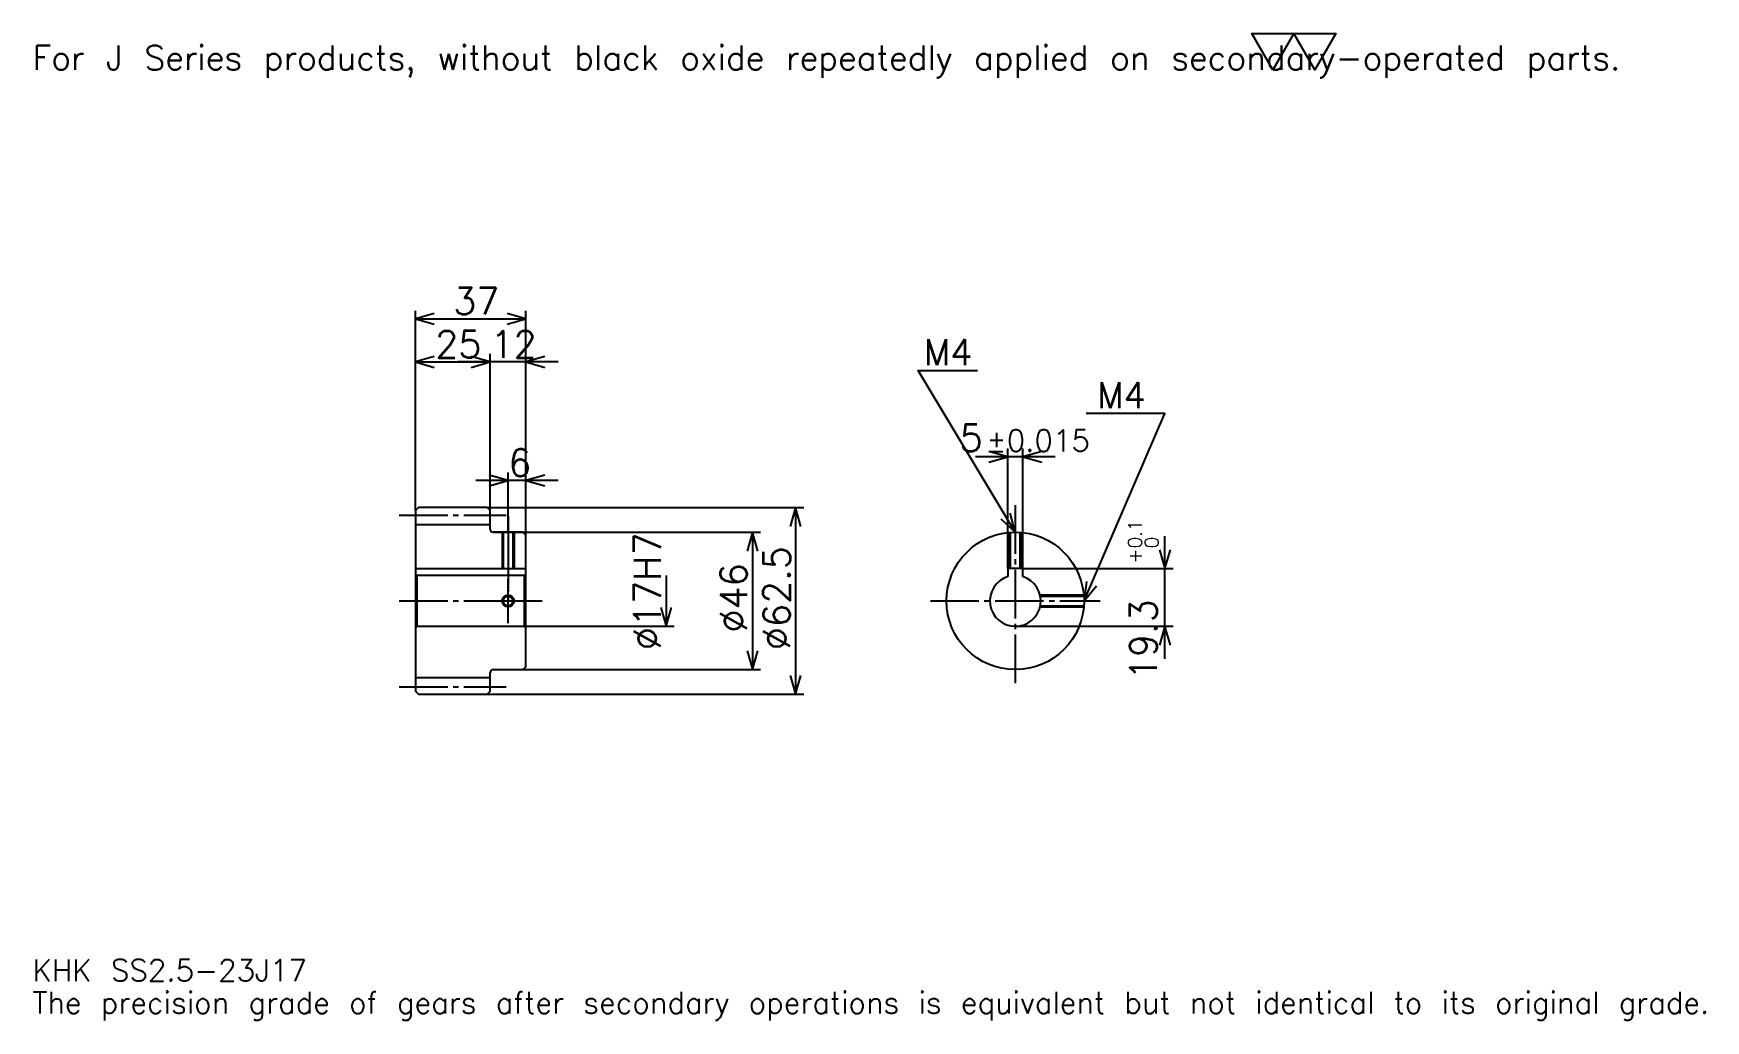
# Model space of a CAD drawing. Extents: x 18 to 578, y 7 to 337.
import ezdxf

# ---------------------------------------------------------------- set-up
doc = ezdxf.new("R2010")
doc.units = 0
doc.linetypes.add('DASHDOT', pattern=[21.652174, 16.23913, -1.804348, 1.804348, -1.804348])
doc.layers.get('0').update_dxf_attribs({"linetype": 'CONTINUOUS'})
doc.layers.add('DASHDOT', color=6, linetype='DASHDOT')
doc.styles.add('KANJI', font='TXT', dxfattribs={"bigfont": 'BIGFONT'})

msp = doc.modelspace()

# ---------------------------------------------------------------- linework, layer by layer
at = {"color": 5}
for p, q in [((146.152161, 178.304352), (146.152161, 244.163055)), ((146.152161, 241.456528), (183.152161, 241.456528)), ((183.152161, 178.304352), (183.152161, 244.163055)), ((171.152161, 178.304352), (171.152161, 229.728271)), ((146.152161, 227.021744), (171.152161, 227.021744)), ((193.978241, 227.021744), (160.32608, 227.021744)), ((344.391296, 157.854355), (344.391296, 198.021744)), ((349.391296, 157.854355), (349.391296, 198.021744)), ((360.217377, 195.315216), (333.565216, 195.315216)), ((193.978241, 187.326096), (166.32608, 187.326096)), ((177.152161, 178.304352), (177.152161, 190.032608)), ((146.152161, 177.304352), (146.152161, 178.304352)), ((170.152161, 178.304352), (183.152161, 178.304352)), ((171.152161, 177.304352), (171.152161, 178.304352)), ((177.152161, 170.054352), (177.152161, 178.304352)), ((177.152161, 170.054352), (177.152161, 178.304352)), ((183.152161, 178.304352), (276.07608, 178.304352)), ((183.152161, 169.054352), (183.152161, 178.304352)), ((273.369568, 178.304352), (273.369568, 115.804352)), ((172.152161, 170.054352), (183.152161, 170.054352)), ((183.152161, 170.054352), (261.641296, 170.054352)), ((258.934753, 170.054352), (258.934753, 124.054352)), ((396.956512, 127.728264), (396.956512, 168.680435)), ((349.391296, 157.854355), (399.663025, 157.854355)), ((230.065201, 155.554352), (230.065201, 138.554352)), ((183.152161, 138.554352), (232.771729, 138.554352)), ((346.891296, 138.554352), (399.663025, 138.554352)), ((172.152161, 124.054352), (183.152161, 124.054352)), ((183.152161, 124.054352), (261.641296, 124.054352)), ((170.152161, 115.804352), (183.152161, 115.804352)), ((183.152161, 115.804352), (276.07608, 115.804352))]:
    msp.add_line(p, q, dxfattribs=at)
at = {"color": 4}
for p, q in [((146.152161, 172.679352), (171.152161, 172.679352)), ((146.152161, 157.854355), (183.152161, 157.854355)), ((146.652161, 155.554352), (146.652161, 138.554352)), ((182.652161, 155.554352), (183.152161, 156.054352)), ((182.652161, 138.554352), (183.152161, 138.054352)), ((146.152161, 121.429352), (171.152161, 121.429352))]:
    msp.add_line(p, q, dxfattribs=at)
at = {"color": 7}
msp.add_lwpolyline([(433.043488, 324.782623), (426.006531, 336.980011), (454.154358, 336.980011), (447.117401, 324.782623), (440.080444, 336.980011), (433.043488, 324.782623)], dxfattribs=at)
at = {"color": 5}
for points in [[(152.467377, 243.260864), (146.152161, 241.456528), (152.467377, 239.652191)], [(176.836945, 239.652191), (183.152161, 241.456528), (176.836945, 243.260864)], [(152.467377, 228.82608), (146.152161, 227.021744), (152.467377, 225.217407)], [(164.836945, 225.217407), (171.152161, 227.021744), (164.836945, 228.82608)], [(164.836945, 225.217407), (171.152161, 227.021744), (164.836945, 228.82608)], [(189.467377, 228.82608), (183.152161, 227.021744), (189.467377, 225.217407)], [(346.891296, 170.054352), (314.413025, 224.184784), (334.260864, 224.184784)], [(369.891296, 147.054352), (396.956512, 209.75), (370.613037, 209.75)], [(338.07608, 193.510864), (344.391296, 195.315216), (338.07608, 197.119568)], [(355.706512, 197.119568), (349.391296, 195.315216), (355.706512, 193.510864)], [(170.836945, 185.521744), (177.152161, 187.326096), (170.836945, 189.130432)], [(189.467377, 189.130432), (183.152161, 187.326096), (189.467377, 185.521744)], [(275.173889, 171.989136), (273.369568, 178.304352), (271.565216, 171.989136)], [(342.09491, 174.541275), (346.891296, 170.054352), (345.189362, 176.397934)], [(260.739105, 163.739136), (258.934753, 170.054352), (257.130432, 163.739136)], [(395.152161, 164.169571), (396.956512, 157.854355), (398.760864, 164.169571)], [(370.737671, 153.56752), (369.891296, 147.054352), (374.050842, 152.137253)], [(228.260864, 144.869568), (230.065201, 138.554352), (231.869537, 144.869568)], [(398.760864, 132.239136), (396.956512, 138.554352), (395.152161, 132.239136)], [(257.130432, 130.369568), (258.934753, 124.054352), (260.739105, 130.369568)], [(271.565216, 122.119568), (273.369568, 115.804352), (275.173889, 122.119568)]]:
    msp.add_lwpolyline(points, dxfattribs=at)
at = {"color": 4}
for points in [[(171.152161, 171.054352), (171.152161, 177.304352), (170.152161, 178.304352), (147.152161, 178.304352), (146.152161, 177.304352), (146.152161, 138.054352)], [(172.152161, 124.054352), (182.152161, 124.054352), (183.152161, 125.054352), (183.152161, 169.054352), (182.152161, 170.054352), (172.152161, 170.054352)], [(175.152161, 170.054352), (175.152161, 157.854355)], [(175.532166, 170.054352), (175.532166, 157.854355)], [(178.772156, 170.054352), (178.772156, 157.854355)], [(179.152161, 170.054352), (179.152161, 157.854355)], [(344.891296, 157.854355), (344.891296, 169.967224)], [(345.271301, 157.854355), (345.271301, 169.997223)], [(348.511292, 157.854355), (348.511292, 169.997223)], [(348.891296, 157.854355), (348.891296, 169.967224)], [(349.391296, 155.178391), (349.391296, 157.854355), (344.391296, 157.854355), (344.391296, 155.178391)], [(146.152161, 138.054352), (146.652161, 138.554352), (182.652161, 138.554352), (182.652161, 155.554352), (146.652161, 155.554352), (146.152161, 156.054352)], [(355.152649, 149.054352), (369.804169, 149.054352)], [(355.235474, 148.674347), (369.834167, 148.674347)], [(355.152649, 145.054352), (369.804169, 145.054352)], [(355.235474, 145.434357), (369.834167, 145.434357)], [(146.152161, 138.054352), (146.152161, 116.804352), (147.152161, 115.804352), (170.152161, 115.804352), (171.152161, 116.804352), (171.152161, 123.054352)]]:
    msp.add_lwpolyline(points, dxfattribs=at)
for centre, radius in [((346.891296, 147.054352), 23), ((177.152161, 147.054352), 1.62)]:
    msp.add_circle(centre, radius, dxfattribs=at)
at = {"color": 7}
msp.add_circle((177.152161, 147.054352), 2, dxfattribs=at)
at = {"color": 4}
for centre, radius, start, end in [((172.152161, 171.054352), 1, 180, 270), ((346.891296, 147.054352), 8.5, 107.10463483, 72.89536517), ((172.152161, 123.054352), 1, 90, 180)]:
    msp.add_arc(centre, radius, start, end, dxfattribs=at)
at = {"layer": 'DASHDOT', "color": 7}
for p, q in [((346.891296, 179.076096), (346.891296, 118.641312)), ((140.73912, 175.804352), (176.565201, 175.804352)), ((177.152161, 170.054352), (177.152161, 147.054352)), ((140.73912, 147.054352), (188.565201, 147.054352)), ((318.478241, 147.054352), (375.304321, 147.054352)), ((140.73912, 118.304352), (176.565201, 118.304352))]:
    msp.add_line(p, q, dxfattribs=at)
for points in [[(177.152161, 175.467392), (177.152161, 152.441315)], [(177.152161, 139.641312), (177.152161, 154.467392)], [(169.73912, 147.054352), (184.565201, 147.054352)]]:
    msp.add_lwpolyline(points, dxfattribs=at)

# ---------------------------------------------------------------- texts
at = {"color": 7, "style": 'KANJI'}
for s, height, p in [('For J Series products, without black oxide repeatedly applied on secondary-operated parts.', 8.119565, (18.043478, 324.782623)), ('37', 9.021739, (158.788025, 242.900009)), ('25', 9.021739, (152.788025, 228.465225)), ('12', 9.021739, (171.288025, 228.465225)), ('M4', 8.66087, (316.217377, 225.989136)), ('M4', 8.66087, (374.221741, 211.554352)), ('5', 9.021739, (328.268646, 197.119568)), ('%%p0.015', 7.217391, (337.199036, 197.119568)), ('6', 9.021739, (177.220093, 188.769562)), ('KHK SS2.5-23J17', 7.217391, (18.043478, 19.847826)), ('The precision grade of gears after secondary operations is equivalent but not identical to its original grade.', 7.217391, (18.043478, 9.021739))]:
    msp.add_text(s, height=height, dxfattribs=at).set_placement(p)
for s, height, p in [('%%c17H7', 9.021739, (228.260864, 130.589676)), ('0.1', 4.51087, (389.197815, 164.651978)), ('0', 4.51087, (394.79129, 164.651978)), ('%%c62.5', 9.021739, (271.565216, 130.589676)), ('+', 4.51087, (389.197815, 159.599792)), ('%%c46', 9.021739, (257.130432, 136.453812)), ('19.3', 9.021739, (394.25, 120.55014))]:
    msp.add_text(s, height=height, rotation=90, dxfattribs=at).set_placement(p)

doc.saveas('drawing.dxf')
